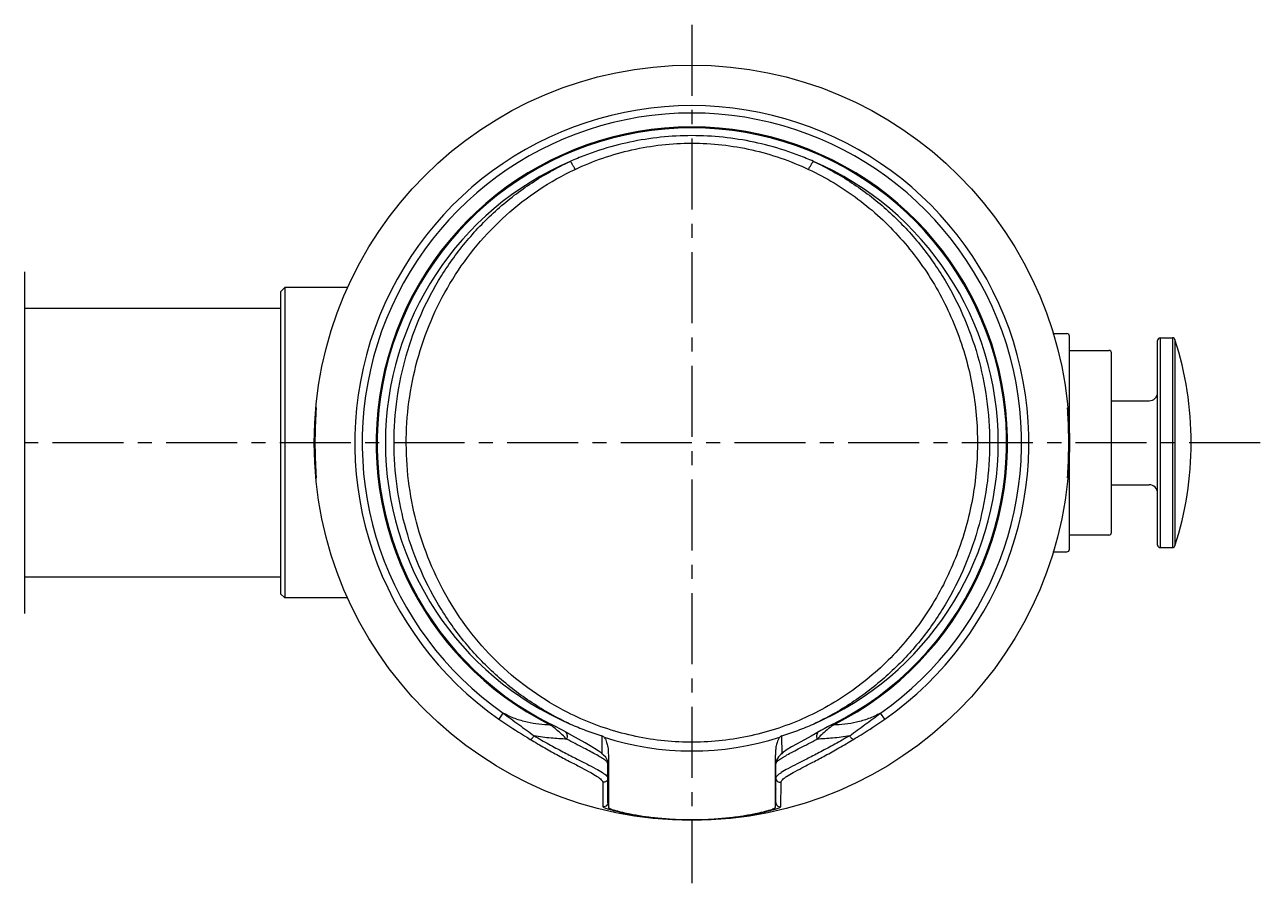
# Model space of a CAD drawing. Header units: millimetres. Extents: x 2792 to 3374, y 618 to 1096.
# Drawn here: x 2860.5 to 2970.9, y 965 to 1041.7 of the extents above; entities that cross this region are included whole.
import ezdxf

# ---------------------------------------------------------------- set-up
doc = ezdxf.new("R2010")
doc.units = ezdxf.units.MM
doc.header["$LTSCALE"] = 0.1
doc.linetypes.add('CENTERX2', pattern=[101.6, 63.5, -12.7, 12.7, -12.7])
doc.layers.add('02___PRT_ALL_AXES', color=7, linetype='Continuous')
doc.layers.add('CENTER', color=1, linetype='CENTERX2')

msp = doc.modelspace()

# ---------------------------------------------------------------- linework, layer by layer
at = {"color": 7, "linetype": 'Continuous'}
for p, q in [((2860.484, 989.056), (2860.484, 1019.594)), ((2883.359, 1017.825), (2883.734, 1018.2)), ((2883.734, 1018.2), (2883.734, 990.45)), ((2883.359, 1017.824), (2883.359, 990.826)), ((2953.859, 994.8), (2953.859, 1013.85)), ((2961.734, 995.175), (2961.734, 1013.475)), ((2961.959, 1013.7), (2961.959, 994.95)), ((2963.071, 1013.7), (2963.071, 994.95)), ((2963.285, 1013.544), (2963.285, 995.106)), ((2953.859, 1012.575), (2957.384, 1012.575)), ((2957.609, 996.3), (2957.609, 1012.35)), ((2886.548, 1007.447), (2886.547, 1007.447)), ((2953.672, 1007.447), (2953.671, 1007.447)), ((2957.609, 1008.075), (2960.984, 1008.075)), ((2886.455, 1004.325), (2886.37, 1004.325)), ((2953.763, 1004.325), (2953.849, 1004.325)), ((2886.547, 1001.203), (2886.548, 1001.203)), ((2953.671, 1001.204), (2953.672, 1001.203)), ((2957.609, 1000.575), (2960.984, 1000.575)), ((2957.384, 996.075), (2953.859, 996.075)), ((2883.359, 990.825), (2883.734, 990.45)), ((2902.873, 979.618), (2903.251, 980.161)), ((2937.347, 979.618), (2936.968, 980.161)), ((2907.515, 979.174), (2907.477, 979.097)), ((2907.687, 979.086), (2907.515, 979.174)), ((2932.704, 979.174), (2932.543, 979.092)), ((2932.704, 979.174), (2932.742, 979.097)), ((2912.061, 978.125), (2912.05, 976.479)), ((2928.169, 976.481), (2928.157, 978.125)), ((2912.647, 976.395), (2912.647, 971.735)), ((2927.572, 971.735), (2927.572, 976.396)), ((2912.609, 972.166), (2912.609, 975.628)), ((2927.609, 972.166), (2927.609, 975.628)), ((2912.138, 973.992), (2912.144, 971.802)), ((2928.075, 971.802), (2928.08, 973.992))]:
    msp.add_line(p, q, dxfattribs=at)
for points in [[(2909.383, 978.154), (2908.599, 978.594), (2908.298, 978.76), (2907.993, 978.925), (2907.687, 979.086)], [(2931.629, 978.599), (2930.769, 978.116), (2929.509, 977.416)], [(2932.543, 979.092), (2932.237, 978.931), (2931.931, 978.766), (2931.629, 978.599)], [(2912.408, 976.211), (2912.224, 976.419), (2912.006, 976.605), (2911.742, 976.795), (2911.42, 977.001), (2911.029, 977.233), (2910.563, 977.498), (2909.383, 978.154)], [(2929.509, 977.416), (2929.026, 977.138), (2928.632, 976.897), (2928.314, 976.681), (2928.057, 976.477), (2927.846, 976.257)], [(2912.609, 975.628), (2912.556, 975.935), (2912.408, 976.211)], [(2927.846, 976.257), (2927.675, 975.967), (2927.609, 975.628)]]:
    msp.add_lwpolyline(points, dxfattribs=at)
msp.add_circle((2920.109, 1004.325), 33.75, dxfattribs=at)
for centre, radius, start, end in [((2920.109, 1004.325), 30.125, 304.90259, 235.09852), ((2920.109, 1004.325), 29.463, 304.90142, 235.09808), ((2920.109, 1004.325), 28.214, 296.5992, 243.40169), ((2920.109, 1004.325), 28.128, 296.5991, 243.40098), ((2920.109, 1004.325), 27.389, 113.37828, 246.62274), ((2920.109, 1004.325), 27.389, 293.37789, 66.62174), ((2953.634, 1013.85), 0.225, 0, 90), ((2961.959, 1013.475), 0.225, 90, 180), ((2963.071, 1013.475), 0.225, 17.8678, 90), ((2957.384, 1012.35), 0.225, 0, 90), ((2960.984, 1008.825), 0.75, 270, 360), ((2960.984, 999.825), 0.75, 0, 90), ((2957.384, 996.3), 0.225, 270, 359.50472), ((2961.959, 995.175), 0.225, 180, 270), ((2963.071, 995.175), 0.225, 270, 342.1322), ((2953.634, 994.8), 0.225, 270, 0), ((2899.6, 968.699), 13.051, 44.44378, 46.85472), ((2920.109, 1002.537), 25.754, 252.25219, 287.74774), ((2940.364, 968.964), 12.683, 133.17608, 135.60566), ((2920.109, 1004.325), 31.988, 256.43841, 256.47861), ((2911.834, 973.169), 0.813, 3.6404, 15.58178), ((2928.408, 973.174), 0.836, 164.12064, 179.88104), ((2920.109, 1004.325), 32.812, 256.78702, 256.81562), ((2920.109, 1004.325), 32.812, 283.18449, 283.21298), ((2914.971, 979.168), 7.925, 252.44588, 253.27027), ((2924.919, 980.238), 9.044, 286.2222, 287.5625)]:
    msp.add_arc(centre, radius, start, end, dxfattribs=at)
for points, knots in [([(2930.977, 1029.466), (2930.55, 1029.651), (2929.687, 1030.005), (2927.929, 1030.625), (2925.675, 1031.231), (2922.908, 1031.671), (2920.109, 1031.818), (2917.31, 1031.671), (2914.544, 1031.231), (2912.29, 1030.625), (2910.532, 1030.005), (2909.669, 1029.651), (2909.241, 1029.466)], [0, 0, 0, 0, 0.0625182, 0.1249884, 0.2499093, 0.3749205, 0.5000006, 0.6250798, 0.7500907, 0.8750116, 0.9374818, 1, 1, 1, 1]), ([(2909.676, 1028.754), (2911.296, 1029.515), (2914.719, 1030.693), (2920.109, 1031.293), (2925.5, 1030.693), (2928.922, 1029.515), (2930.543, 1028.754)], [0, 0, 0, 0, 0.2496717, 0.5, 0.7503282, 1, 1, 1, 1]), ([(2909.242, 979.184), (2908.06, 979.731), (2905.777, 981.003), (2902.674, 983.39), (2899.95, 986.199), (2897.652, 989.369), (2895.82, 992.838), (2894.486, 996.537), (2893.675, 1000.393), (2893.403, 1004.328), (2893.676, 1008.264), (2894.488, 1012.119), (2895.822, 1015.817), (2897.655, 1019.284), (2899.952, 1022.454), (2902.675, 1025.262), (2905.777, 1027.647), (2908.059, 1028.919), (2909.241, 1029.466)], [0, 0, 0, 0, 0.0624256, 0.1247284, 0.1869962, 0.2493236, 0.3117869, 0.3744217, 0.4372002, 0.5000566, 0.5629158, 0.6256797, 0.6882954, 0.7507488, 0.8130569, 0.8753082, 0.9375941, 1, 1, 1, 1]), ([(2909.676, 1028.754), (2909.634, 1028.838), (2909.552, 1028.996), (2909.433, 1029.206), (2909.333, 1029.361), (2909.27, 1029.442), (2909.241, 1029.466)], [0, 0, 0, 0, 0.3370889, 0.6376532, 0.8650585, 1, 1, 1, 1]), ([(2930.543, 1028.754), (2930.584, 1028.836), (2930.664, 1028.992), (2930.782, 1029.201), (2930.884, 1029.358), (2930.947, 1029.441), (2930.977, 1029.466)], [0, 0, 0, 0, 0.329322, 0.6290065, 0.8606254, 1, 1, 1, 1]), ([(2930.977, 1029.466), (2932.159, 1028.919), (2934.441, 1027.648), (2937.542, 1025.262), (2940.266, 1022.455), (2942.563, 1019.286), (2944.396, 1015.818), (2945.731, 1012.12), (2946.543, 1008.264), (2946.815, 1004.327), (2946.543, 1000.391), (2945.732, 996.535), (2944.398, 992.836), (2942.566, 989.369), (2940.269, 986.199), (2937.545, 983.391), (2934.443, 981.003), (2932.159, 979.733), (2930.977, 979.184)], [0, 0, 0, 0, 0.0624011, 0.1246784, 0.1869151, 0.249222, 0.3116782, 0.3743041, 0.4370859, 0.4999661, 0.5628461, 0.6256233, 0.6882442, 0.7506925, 0.8130002, 0.875261, 0.9375616, 1, 1, 1, 1]), ([(2909.016, 980.219), (2907.91, 980.779), (2905.779, 982.065), (2902.899, 984.436), (2900.385, 987.196), (2898.278, 990.287), (2896.612, 993.649), (2895.016, 998.404), (2894.248, 1004.7), (2895.182, 1010.974), (2896.905, 1015.683), (2898.661, 1018.998), (2900.851, 1022.028), (2903.441, 1024.715), (2906.386, 1027.003), (2908.554, 1028.226), (2909.676, 1028.754)], [0, 0, 0, 0, 0.0622177, 0.1243873, 0.1866028, 0.2489571, 0.3115172, 0.3743029, 0.5000604, 0.6257981, 0.6885667, 0.7511055, 0.8134334, 0.8756242, 0.9377802, 1, 1, 1, 1]), ([(2930.543, 1028.754), (2932.095, 1028.024), (2935.057, 1026.239), (2938.868, 1022.73), (2941.93, 1018.537), (2944.146, 1013.82), (2945.446, 1008.753), (2945.784, 1003.522), (2945.149, 998.321), (2943.563, 993.342), (2941.08, 988.768), (2937.777, 984.768), (2933.758, 981.497), (2929.154, 979.101), (2924.142, 977.707), (2918.939, 977.401), (2913.794, 978.201), (2910.55, 979.442), (2909.016, 980.219)], [0, 0, 0, 0, 0.0621876, 0.1243423, 0.1866554, 0.2492546, 0.3121419, 0.3751962, 0.4382178, 0.5010167, 0.5635147, 0.6257618, 0.687913, 0.7501537, 0.8125826, 0.8751393, 0.9376556, 1, 1, 1, 1]), ([(2957.394, 1012.573), (2957.393, 1012.574), (2957.389, 1012.575), (2957.386, 1012.575), (2957.384, 1012.575)], [0, 0, 0, 0, 0.506133, 1, 1, 1, 1]), ([(2886.547, 1007.447), (2886.546, 1007.447), (2886.543, 1007.439), (2886.541, 1007.43), (2886.537, 1007.409), (2886.533, 1007.382), (2886.528, 1007.347), (2886.52, 1007.286), (2886.509, 1007.192), (2886.495, 1007.058), (2886.479, 1006.898), (2886.463, 1006.713), (2886.441, 1006.424), (2886.415, 1006.018), (2886.39, 1005.488), (2886.374, 1004.917), (2886.37, 1004.525), (2886.37, 1004.325)], [0, 0, 0, 0, 0.0013459, 0.0052075, 0.011609, 0.0204884, 0.0317762, 0.0454218, 0.0796354, 0.1228149, 0.1744644, 0.2339433, 0.3005792, 0.4524371, 0.6239157, 0.8086629, 1, 1, 1, 1]), ([(2886.455, 1004.325), (2886.455, 1004.523), (2886.458, 1004.911), (2886.47, 1005.476), (2886.487, 1006.002), (2886.504, 1006.406), (2886.518, 1006.694), (2886.527, 1006.879), (2886.535, 1007.041), (2886.542, 1007.177), (2886.547, 1007.285), (2886.55, 1007.358), (2886.55, 1007.402), (2886.551, 1007.424), (2886.549, 1007.438), (2886.549, 1007.445), (2886.548, 1007.447)], [0, 0, 0, 0, 0.1896191, 0.372856, 0.543222, 0.6945078, 0.7610961, 0.8206993, 0.8726575, 0.9163483, 0.9512651, 0.9770791, 0.9864714, 0.9934508, 0.9979653, 1, 1, 1, 1]), ([(2953.671, 1007.447), (2953.67, 1007.445), (2953.669, 1007.438), (2953.668, 1007.424), (2953.668, 1007.402), (2953.669, 1007.358), (2953.672, 1007.285), (2953.676, 1007.176), (2953.683, 1007.04), (2953.691, 1006.879), (2953.701, 1006.694), (2953.715, 1006.405), (2953.732, 1006.001), (2953.749, 1005.476), (2953.76, 1004.911), (2953.763, 1004.522), (2953.763, 1004.325)], [0, 0, 0, 0, 0.0020409, 0.0065765, 0.0135835, 0.0230011, 0.048842, 0.0837692, 0.1274703, 0.1794345, 0.2390367, 0.3056156, 0.4568745, 0.6272029, 0.8104116, 1, 1, 1, 1]), ([(2953.849, 1004.325), (2953.849, 1004.525), (2953.845, 1004.917), (2953.829, 1005.488), (2953.804, 1006.018), (2953.778, 1006.424), (2953.755, 1006.713), (2953.739, 1006.898), (2953.724, 1007.058), (2953.71, 1007.192), (2953.699, 1007.286), (2953.691, 1007.347), (2953.686, 1007.382), (2953.682, 1007.409), (2953.678, 1007.43), (2953.675, 1007.439), (2953.673, 1007.447), (2953.672, 1007.447)], [0, 0, 0, 0, 0.1913221, 0.376057, 0.5475411, 0.6994084, 0.7660508, 0.8255316, 0.8771828, 0.9203707, 0.9545972, 0.9682404, 0.9795137, 0.9883686, 0.9947513, 0.9986166, 1, 1, 1, 1]), ([(2886.37, 1004.325), (2886.37, 1004.125), (2886.374, 1003.733), (2886.39, 1003.162), (2886.415, 1002.633), (2886.441, 1002.226), (2886.463, 1001.937), (2886.479, 1001.753), (2886.495, 1001.592), (2886.509, 1001.458), (2886.52, 1001.364), (2886.528, 1001.303), (2886.533, 1001.268), (2886.537, 1001.241), (2886.541, 1001.22), (2886.543, 1001.211), (2886.546, 1001.203), (2886.547, 1001.203)], [0, 0, 0, 0, 0.1913223, 0.3760574, 0.5475414, 0.6994082, 0.7660505, 0.825532, 0.8771829, 0.9203671, 0.9545897, 0.9682348, 0.9795147, 0.9883793, 0.9947689, 0.998632, 1, 1, 1, 1]), ([(2886.548, 1001.203), (2886.549, 1001.205), (2886.549, 1001.213), (2886.551, 1001.226), (2886.55, 1001.248), (2886.55, 1001.292), (2886.547, 1001.365), (2886.542, 1001.474), (2886.535, 1001.61), (2886.527, 1001.771), (2886.518, 1001.957), (2886.504, 1002.245), (2886.487, 1002.649), (2886.47, 1003.174), (2886.458, 1003.74), (2886.455, 1004.128), (2886.455, 1004.325)], [0, 0, 0, 0, 0.002044, 0.0065877, 0.0136052, 0.023033, 0.0488869, 0.0838204, 0.1275259, 0.1794936, 0.2390972, 0.3056753, 0.4569267, 0.6272415, 0.8104322, 1, 1, 1, 1]), ([(2953.763, 1004.325), (2953.763, 1004.128), (2953.76, 1003.739), (2953.749, 1003.174), (2953.732, 1002.648), (2953.715, 1002.244), (2953.701, 1001.956), (2953.691, 1001.77), (2953.683, 1001.609), (2953.676, 1001.473), (2953.672, 1001.365), (2953.669, 1001.292), (2953.668, 1001.248), (2953.668, 1001.226), (2953.669, 1001.213), (2953.67, 1001.205), (2953.671, 1001.203)], [0, 0, 0, 0, 0.1896659, 0.3729448, 0.5433436, 0.6946482, 0.7612393, 0.8208393, 0.8727895, 0.9164699, 0.9513721, 0.9771548, 0.9865227, 0.993477, 0.9979722, 1, 1, 1, 1]), ([(2953.672, 1001.203), (2953.673, 1001.203), (2953.675, 1001.211), (2953.678, 1001.22), (2953.682, 1001.241), (2953.686, 1001.268), (2953.691, 1001.303), (2953.699, 1001.364), (2953.71, 1001.458), (2953.724, 1001.592), (2953.739, 1001.753), (2953.755, 1001.937), (2953.778, 1002.226), (2953.804, 1002.632), (2953.829, 1003.162), (2953.845, 1003.733), (2953.849, 1004.125), (2953.849, 1004.325)], [0, 0, 0, 0, 0.0013524, 0.005215, 0.0116137, 0.0204892, 0.0317744, 0.0454193, 0.0796344, 0.1228155, 0.1744651, 0.2339436, 0.3005792, 0.4524368, 0.623915, 0.8086624, 1, 1, 1, 1]), ([(2902.872, 979.618), (2903.106, 979.455), (2904.025, 978.831), (2904.967, 978.243), (2905.672, 977.813)], [0, 0, 0, 0, 0.2563917, 1, 1, 1, 1]), ([(2907.477, 979.097), (2906.781, 979.117), (2905.702, 979.23), (2904.295, 979.651), (2903.594, 979.974), (2903.251, 980.161)], [0, 0, 0, 0, 0.4752518, 0.7335265, 1, 1, 1, 1]), ([(2903.251, 980.161), (2903.712, 979.816), (2904.632, 979.144), (2905.552, 978.473), (2906.005, 978.139)], [0, 0, 0, 0, 0.5059399, 1, 1, 1, 1]), ([(2936.967, 980.161), (2936.625, 979.974), (2935.923, 979.651), (2934.516, 979.23), (2933.438, 979.117), (2932.742, 979.097)], [0, 0, 0, 0, 0.2665481, 0.5248637, 1, 1, 1, 1]), ([(2934.214, 978.139), (2934.667, 978.473), (2935.587, 979.144), (2936.507, 979.816), (2936.968, 980.161)], [0, 0, 0, 0, 0.494066, 1, 1, 1, 1]), ([(2934.547, 977.813), (2934.775, 977.952), (2935.72, 978.534), (2936.655, 979.136), (2937.347, 979.618)], [0, 0, 0, 0, 0.240575, 1, 1, 1, 1]), ([(2908.525, 978.221), (2908.444, 978.297), (2908.107, 978.604), (2907.756, 978.895), (2907.477, 979.097)], [0, 0, 0, 0, 0.2426486, 1, 1, 1, 1]), ([(2908.783, 978.49), (2908.825, 978.466), (2908.903, 978.39), (2908.961, 978.226), (2908.966, 978.034), (2908.938, 977.903), (2908.917, 977.838)], [0, 0, 0, 0, 0.2026699, 0.4398144, 0.7124477, 1, 1, 1, 1]), ([(2909.238, 979.185), (2909.7, 978.986), (2910.631, 978.605), (2911.582, 978.276), (2912.061, 978.125)], [0, 0, 0, 0, 0.5001937, 1, 1, 1, 1]), ([(2928.158, 978.125), (2928.637, 978.276), (2929.588, 978.605), (2930.519, 978.986), (2930.98, 979.185)], [0, 0, 0, 0, 0.4998064, 1, 1, 1, 1]), ([(2931.436, 978.49), (2931.394, 978.466), (2931.316, 978.39), (2931.258, 978.226), (2931.253, 978.034), (2931.281, 977.903), (2931.301, 977.838)], [0, 0, 0, 0, 0.2026692, 0.4398161, 0.7124516, 1, 1, 1, 1]), ([(2932.742, 979.097), (2932.553, 978.961), (2932.194, 978.674), (2931.851, 978.369), (2931.685, 978.214)], [0, 0, 0, 0, 0.5067104, 1, 1, 1, 1]), ([(2905.672, 977.813), (2905.694, 977.809), (2905.756, 977.83), (2905.878, 977.933), (2905.959, 978.05), (2906.005, 978.139)], [0, 0, 0, 0, 0.1389925, 0.375979, 1, 1, 1, 1]), ([(2905.672, 977.813), (2906.1, 977.551), (2906.933, 977.061), (2908.147, 976.389), (2909.254, 975.804), (2910.217, 975.304), (2911.005, 974.883), (2911.538, 974.573), (2911.851, 974.354), (2912.006, 974.222), (2912.106, 974.108), (2912.139, 974.026), (2912.14, 973.991)], [0, 0, 0, 0, 0.1989572, 0.3839583, 0.5508357, 0.695676, 0.8148414, 0.9057033, 0.9399459, 0.9667022, 0.986315, 1, 1, 1, 1]), ([(2908.918, 977.837), (2908.455, 977.857), (2907.479, 977.914), (2906.509, 978.044), (2906.004, 978.14)], [0, 0, 0, 0, 0.4741082, 1, 1, 1, 1]), ([(2906.004, 978.14), (2906.443, 977.88), (2907.297, 977.393), (2908.541, 976.727), (2909.672, 976.147), (2910.654, 975.652), (2911.457, 975.236), (2911.999, 974.929), (2912.317, 974.712), (2912.475, 974.581), (2912.576, 974.468), (2912.609, 974.386), (2912.609, 974.352)], [0, 0, 0, 0, 0.1997322, 0.3852876, 0.5524714, 0.6972892, 0.8162611, 0.9067005, 0.9407119, 0.9672168, 0.9865609, 1, 1, 1, 1]), ([(2912.609, 975.628), (2912.609, 975.681), (2912.556, 975.766), (2912.461, 975.865), (2912.296, 976.003), (2912.012, 976.192), (2911.583, 976.442), (2911.047, 976.73), (2910.146, 977.199), (2909.424, 977.57), (2908.918, 977.837)], [0, 0, 0, 0, 0.0361131, 0.0629547, 0.0964263, 0.1838384, 0.2984257, 0.439147, 0.6043901, 1, 1, 1, 1]), ([(2912.259, 978.008), (2912.239, 978.031), (2912.176, 978.078), (2912.106, 978.111), (2912.062, 978.125)], [0, 0, 0, 0, 0.3946822, 1, 1, 1, 1]), ([(2912.259, 978.008), (2912.321, 977.938), (2912.41, 977.786), (2912.52, 977.494), (2912.621, 977.035), (2912.647, 976.645), (2912.647, 976.396)], [0, 0, 0, 0, 0.1677957, 0.3071821, 0.5565736, 1, 1, 1, 1]), ([(2927.96, 978.008), (2927.897, 977.938), (2927.809, 977.786), (2927.699, 977.494), (2927.623, 977.154), (2927.58, 976.766), (2927.572, 976.517), (2927.572, 976.396)], [0, 0, 0, 0, 0.167741, 0.3070827, 0.5563944, 0.785077, 1, 1, 1, 1]), ([(2934.213, 978.139), (2933.775, 977.879), (2932.92, 977.392), (2931.677, 976.726), (2930.546, 976.147), (2929.564, 975.652), (2928.761, 975.236), (2928.22, 974.929), (2927.901, 974.712), (2927.744, 974.581), (2927.643, 974.468), (2927.609, 974.386), (2927.609, 974.352)], [0, 0, 0, 0, 0.1997381, 0.3852995, 0.5524521, 0.6972747, 0.8162378, 0.906674, 0.9406895, 0.9672044, 0.9865588, 1, 1, 1, 1]), ([(2927.609, 975.628), (2927.609, 975.681), (2927.662, 975.766), (2927.758, 975.865), (2927.923, 976.003), (2928.206, 976.192), (2928.635, 976.442), (2929.171, 976.731), (2930.073, 977.199), (2930.795, 977.57), (2931.301, 977.838)], [0, 0, 0, 0, 0.0361124, 0.0629541, 0.0964255, 0.1838378, 0.2984255, 0.4391474, 0.6043909, 1, 1, 1, 1]), ([(2928.157, 978.125), (2928.113, 978.111), (2928.042, 978.078), (2927.98, 978.031), (2927.96, 978.008)], [0, 0, 0, 0, 0.6053452, 1, 1, 1, 1]), ([(2928.079, 973.991), (2928.079, 974.026), (2928.113, 974.108), (2928.212, 974.222), (2928.367, 974.354), (2928.681, 974.573), (2929.214, 974.883), (2930.002, 975.304), (2930.966, 975.804), (2932.072, 976.389), (2933.286, 977.061), (2934.119, 977.551), (2934.547, 977.813)], [0, 0, 0, 0, 0.0136855, 0.0333022, 0.0600652, 0.0943172, 0.1852038, 0.3043945, 0.4492501, 0.6161214, 0.8010888, 1, 1, 1, 1]), ([(2934.213, 978.139), (2933.709, 978.043), (2932.739, 977.914), (2931.764, 977.857), (2931.301, 977.838)], [0, 0, 0, 0, 0.5258634, 1, 1, 1, 1]), ([(2934.547, 977.813), (2934.525, 977.809), (2934.463, 977.83), (2934.34, 977.933), (2934.259, 978.05), (2934.214, 978.139)], [0, 0, 0, 0, 0.1389877, 0.3759849, 1, 1, 1, 1]), ([(2912.609, 974.352), (2912.609, 974.299), (2912.584, 974.185), (2912.472, 974.045), (2912.308, 973.973), (2912.191, 973.978), (2912.14, 973.991)], [0, 0, 0, 0, 0.2357576, 0.4989637, 0.7628823, 1, 1, 1, 1]), ([(2927.609, 974.352), (2927.609, 974.299), (2927.634, 974.185), (2927.746, 974.045), (2927.91, 973.973), (2928.027, 973.978), (2928.079, 973.991)], [0, 0, 0, 0, 0.2357449, 0.4989474, 0.7628716, 1, 1, 1, 1]), ([(2912.144, 971.802), (2912.143, 971.798), (2912.151, 971.784), (2912.187, 971.76), (2912.27, 971.721), (2912.408, 971.669), (2912.518, 971.633), (2912.581, 971.613)], [0, 0, 0, 0, 0.0287861, 0.0834221, 0.2798892, 0.5864569, 1, 1, 1, 1]), ([(2912.52, 971.924), (2912.474, 971.869), (2912.352, 971.789), (2912.208, 971.787), (2912.145, 971.802)], [0, 0, 0, 0, 0.5249325, 1, 1, 1, 1]), ([(2912.609, 972.166), (2912.609, 972.124), (2912.595, 972.036), (2912.55, 971.959), (2912.52, 971.924)], [0, 0, 0, 0, 0.4748391, 1, 1, 1, 1]), ([(2912.647, 972.128), (2912.637, 972.134), (2912.623, 972.144), (2912.609, 972.16), (2912.609, 972.166)], [0, 0, 0, 0, 0.6480041, 1, 1, 1, 1]), ([(2927.609, 972.166), (2927.609, 972.16), (2927.596, 972.144), (2927.581, 972.134), (2927.571, 972.128)], [0, 0, 0, 0, 0.351908, 1, 1, 1, 1]), ([(2927.609, 972.166), (2927.609, 972.125), (2927.624, 972.036), (2927.669, 971.959), (2927.698, 971.924)], [0, 0, 0, 0, 0.4748306, 1, 1, 1, 1]), ([(2927.647, 971.616), (2927.71, 971.636), (2927.817, 971.671), (2927.951, 971.723), (2928.031, 971.76), (2928.066, 971.785), (2928.075, 971.797), (2928.075, 971.802)], [0, 0, 0, 0, 0.4151222, 0.7201091, 0.9130264, 0.96835, 1, 1, 1, 1]), ([(2927.698, 971.924), (2927.745, 971.869), (2927.867, 971.789), (2928.01, 971.787), (2928.073, 971.802)], [0, 0, 0, 0, 0.524927, 1, 1, 1, 1]), ([(2912.647, 971.734), (2912.647, 971.726), (2912.658, 971.708), (2912.705, 971.672), (2912.812, 971.621), (2912.99, 971.554), (2913.237, 971.476), (2913.548, 971.389), (2913.923, 971.296), (2914.356, 971.2), (2915.038, 971.065), (2916.005, 970.909), (2917.279, 970.762), (2918.665, 970.665), (2920.109, 970.631), (2921.554, 970.665), (2922.94, 970.762), (2924.213, 970.909), (2925.181, 971.065), (2925.863, 971.2), (2926.296, 971.296), (2926.67, 971.389), (2926.982, 971.476), (2927.229, 971.554), (2927.407, 971.621), (2927.513, 971.672), (2927.561, 971.708), (2927.572, 971.726), (2927.572, 971.734)], [0, 0, 0, 0, 0.0014546, 0.0038235, 0.0118653, 0.0244687, 0.041543, 0.0629253, 0.0883903, 0.1176906, 0.1505439, 0.2256818, 0.3111, 0.4036971, 0.5000033, 0.5963074, 0.6888988, 0.7743116, 0.8494478, 0.8823018, 0.9116035, 0.9370703, 0.9584541, 0.9755297, 0.9881341, 0.9961763, 0.9985453, 1, 1, 1, 1]), ([(2912.69, 971.579), (2912.859, 971.528), (2913.248, 971.422), (2914.205, 971.197), (2915.693, 970.929), (2917.741, 970.698), (2920, 970.607), (2922.269, 970.683), (2924.346, 970.902), (2926.052, 971.201), (2927.04, 971.437), (2927.445, 971.554)], [0, 0, 0, 0, 0.0355298, 0.0810455, 0.1975752, 0.3395504, 0.4953982, 0.6519094, 0.7957714, 0.9152098, 1, 1, 1, 1])]:
    msp.add_open_spline(points, degree=3, knots=knots, dxfattribs=at)
msp.add_open_spline([(2957.471, 1012.555), (2957.478, 1012.554), (2957.486, 1012.551), (2957.493, 1012.548)], degree=3, dxfattribs=at)
at = {"layer": '02___PRT_ALL_AXES', "color": 7, "linetype": 'Continuous'}
for p, q in [((2889.374, 1018.2), (2883.734, 1018.2)), ((2883.359, 1016.325), (2860.484, 1016.325)), ((2952.365, 1014.075), (2953.634, 1014.075)), ((2961.959, 1013.7), (2963.071, 1013.7)), ((2961.959, 994.95), (2963.071, 994.95)), ((2952.365, 994.575), (2953.634, 994.575)), ((2883.359, 992.325), (2860.484, 992.325)), ((2889.374, 990.45), (2883.734, 990.45))]:
    msp.add_line(p, q, dxfattribs=at)
msp.add_circle((2920.109, 1004.325), 33.75, dxfattribs=at)
msp.add_arc((2934.687, 1004.325), 30.047, 342.1322, 17.8678, dxfattribs=at)
at = {"layer": 'CENTER'}
for p, q in [((2920.109, 1041.682), (2920.109, 964.955)), ((2970.911, 1004.325), (2799.426, 1004.325))]:
    msp.add_line(p, q, dxfattribs=at)

doc.saveas('drawing.dxf')
